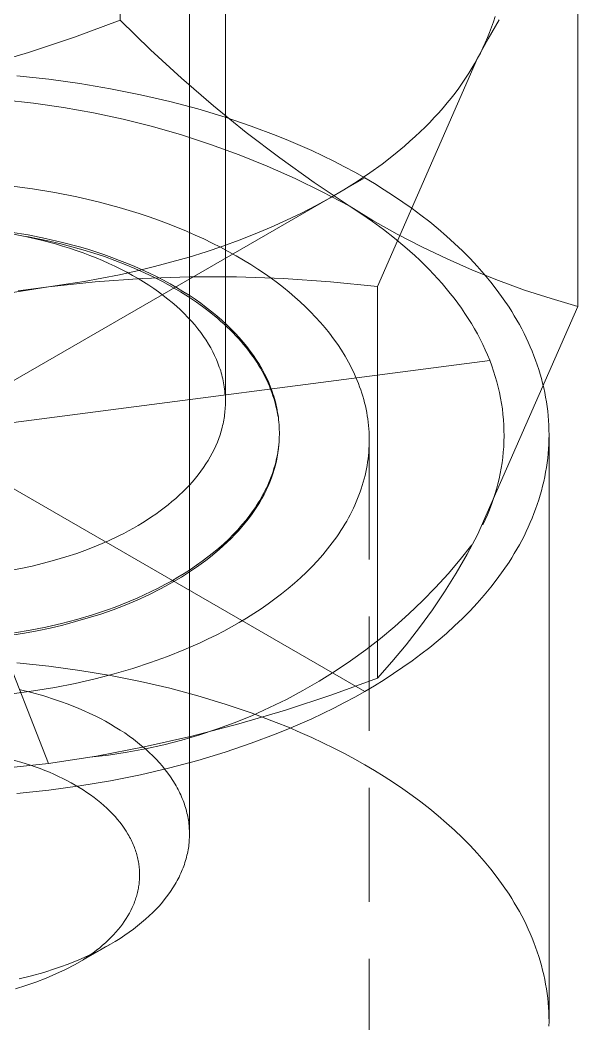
# Model space of a CAD drawing. Header units: millimetres. Extents: x -111 to 4919, y -143 to 3304.
# Drawn here: x 2833.05 to 2839.26, y 1557.15 to 1568.33 of the extents above; entities that cross this region are included whole.
import ezdxf

# ---------------------------------------------------------------- set-up
doc = ezdxf.new("R2010")
doc.units = ezdxf.units.MM
doc.linetypes.add('HIDDEN', pattern=[1.905, 1.27, -0.635])
doc.layers.add('ZANO_R', color=7, linetype='Continuous', lineweight=0)
doc.layers.add('ZANO_R_przerywana', color=7, linetype='HIDDEN', lineweight=0)

msp = doc.modelspace()

# ---------------------------------------------------------------- linework, layer by layer
at = {"layer": 'ZANO_R'}
for p, q in [((2834.169, 1568.324), (2834.169, 1572.683)), ((2835.339, 1572.35), (2835.339, 1564.076)), ((2834.939, 1559.266), (2834.939, 1571.424)), ((2839.26, 1565.14), (2839.26, 1569.499)), ((2834.169, 1568.324), (2833.661, 1568.137)), ((2834.505, 1567.996), (2834.169, 1568.324)), ((2838.384, 1568.33), (2838.261, 1568.119)), ((2838.321, 1568.307), (2838.34, 1568.367)), ((2838.278, 1568.19), (2838.3, 1568.248)), ((2838.3, 1568.248), (2838.321, 1568.307)), ((2833.661, 1568.137), (2833.147, 1567.967)), ((2838.261, 1568.119), (2838.145, 1567.904)), ((2838.229, 1568.074), (2838.255, 1568.132)), ((2838.255, 1568.132), (2838.278, 1568.19)), ((2834.851, 1567.679), (2834.505, 1567.996)), ((2838.175, 1567.96), (2838.203, 1568.017)), ((2838.203, 1568.017), (2838.229, 1568.074)), ((2833.147, 1567.967), (2832.628, 1567.814)), ((2838.145, 1567.904), (2837.03, 1565.361)), ((2838.114, 1567.848), (2838.145, 1567.904)), ((2838.145, 1567.904), (2838.175, 1567.96)), ((2838.047, 1567.736), (2838.082, 1567.792)), ((2838.082, 1567.792), (2838.114, 1567.848)), ((2833.02, 1567.705), (2833.373, 1567.668)), ((2833.373, 1567.668), (2833.721, 1567.62)), ((2835.206, 1567.372), (2834.851, 1567.679)), ((2837.974, 1567.625), (2838.011, 1567.681)), ((2838.011, 1567.681), (2838.047, 1567.736)), ((2833.721, 1567.62), (2834.062, 1567.563)), ((2834.062, 1567.563), (2834.395, 1567.496)), ((2837.893, 1567.514), (2837.934, 1567.57)), ((2837.934, 1567.57), (2837.974, 1567.625)), ((2833.203, 1567.403), (2832.867, 1567.44)), ((2834.395, 1567.496), (2834.719, 1567.421)), ((2837.806, 1567.404), (2837.851, 1567.459)), ((2837.851, 1567.459), (2837.893, 1567.514)), ((2830.509, 1567.373), (2833.369, 1560.051)), ((2833.537, 1567.355), (2833.203, 1567.403)), ((2833.87, 1567.295), (2833.537, 1567.355)), ((2834.719, 1567.421), (2835.033, 1567.337)), ((2835.033, 1567.337), (2835.336, 1567.246)), ((2835.571, 1567.077), (2835.206, 1567.372)), ((2837.713, 1567.296), (2837.76, 1567.35)), ((2837.76, 1567.35), (2837.806, 1567.404)), ((2834.2, 1567.224), (2833.87, 1567.295)), ((2834.528, 1567.142), (2834.2, 1567.224)), ((2835.336, 1567.246), (2835.627, 1567.147)), ((2837.612, 1567.188), (2837.663, 1567.242)), ((2837.663, 1567.242), (2837.713, 1567.296)), ((2834.852, 1567.048), (2834.528, 1567.142)), ((2835.627, 1567.147), (2835.905, 1567.042)), ((2837.505, 1567.082), (2837.56, 1567.135)), ((2837.56, 1567.135), (2837.612, 1567.188)), ((2835.173, 1566.943), (2834.852, 1567.048)), ((2835.944, 1566.792), (2835.571, 1567.077)), ((2835.905, 1567.042), (2836.04, 1566.987)), ((2836.04, 1566.987), (2836.171, 1566.931)), ((2837.333, 1566.925), (2837.392, 1566.977)), ((2837.392, 1566.977), (2837.45, 1567.029)), ((2837.45, 1567.029), (2837.505, 1567.082)), ((2835.491, 1566.827), (2835.173, 1566.943)), ((2836.171, 1566.931), (2836.299, 1566.874)), ((2836.299, 1566.874), (2836.424, 1566.815)), ((2837.21, 1566.823), (2837.333, 1566.925)), ((2835.804, 1566.701), (2835.491, 1566.827)), ((2836.325, 1566.519), (2835.944, 1566.792)), ((2836.424, 1566.815), (2836.545, 1566.755)), ((2836.545, 1566.755), (2836.663, 1566.694)), ((2837.081, 1566.723), (2837.21, 1566.823)), ((2836.113, 1566.564), (2835.804, 1566.701)), ((2836.663, 1566.694), (2836.778, 1566.632)), ((2836.946, 1566.626), (2837.081, 1566.723)), ((2836.416, 1566.416), (2836.113, 1566.564)), ((2836.658, 1566.437), (2836.889, 1566.57)), ((2836.658, 1566.438), (2836.804, 1566.531)), ((2836.778, 1566.632), (2836.889, 1566.57)), ((2836.804, 1566.531), (2836.946, 1566.626)), ((2836.889, 1566.57), (2836.997, 1566.506)), ((2832.941, 1566.481), (2833.193, 1566.448)), ((2833.193, 1566.448), (2833.442, 1566.406)), ((2836.715, 1566.258), (2836.325, 1566.519)), ((2836.505, 1566.349), (2836.658, 1566.438)), ((2836.997, 1566.506), (2837.104, 1566.439)), ((2837.104, 1566.439), (2837.21, 1566.371)), ((2826.989, 1560.854), (2836.505, 1566.348)), ((2833.442, 1566.406), (2833.685, 1566.358)), ((2833.685, 1566.358), (2833.924, 1566.303)), ((2836.348, 1566.262), (2836.505, 1566.349)), ((2836.715, 1566.258), (2836.416, 1566.416)), ((2837.21, 1566.371), (2837.313, 1566.301)), ((2827.449, 1566.304), (2836.889, 1560.854)), ((2833.924, 1566.303), (2834.155, 1566.241)), ((2834.155, 1566.241), (2834.38, 1566.173)), ((2836.185, 1566.178), (2836.348, 1566.262)), ((2836.847, 1566.173), (2836.715, 1566.258)), ((2836.98, 1566.097), (2836.715, 1566.258)), ((2837.313, 1566.301), (2837.415, 1566.229)), ((2837.415, 1566.229), (2837.514, 1566.155)), ((2834.38, 1566.173), (2834.489, 1566.136)), ((2834.489, 1566.136), (2834.596, 1566.098)), ((2834.596, 1566.098), (2834.701, 1566.059)), ((2835.847, 1566.02), (2836.018, 1566.098)), ((2836.018, 1566.098), (2836.185, 1566.178)), ((2836.975, 1566.085), (2836.847, 1566.173)), ((2837.099, 1565.994), (2836.975, 1566.085)), ((2837.25, 1565.945), (2836.98, 1566.097)), ((2837.514, 1566.155), (2837.612, 1566.08)), ((2834.701, 1566.059), (2834.804, 1566.019)), ((2834.804, 1566.019), (2834.905, 1565.977)), ((2834.905, 1565.977), (2835.003, 1565.934)), ((2835.671, 1565.947), (2835.847, 1566.02)), ((2837.22, 1565.9), (2837.099, 1565.994)), ((2837.612, 1566.08), (2837.707, 1566.002)), ((2837.707, 1566.002), (2837.799, 1565.922)), ((2832.949, 1565.967), (2833.144, 1565.935)), ((2832.963, 1565.947), (2833.128, 1565.915)), ((2833.128, 1565.917), (2833.256, 1565.893)), ((2833.128, 1565.915), (2833.29, 1565.877)), ((2833.144, 1565.935), (2833.337, 1565.896)), ((2833.256, 1565.893), (2833.382, 1565.866)), ((2833.29, 1565.877), (2833.449, 1565.835)), ((2833.337, 1565.896), (2833.528, 1565.852)), ((2833.382, 1565.866), (2833.508, 1565.836)), ((2835.003, 1565.934), (2835.099, 1565.89)), ((2835.099, 1565.89), (2835.192, 1565.845)), ((2835.31, 1565.81), (2835.492, 1565.877)), ((2835.492, 1565.877), (2835.671, 1565.947)), ((2837.335, 1565.804), (2837.22, 1565.9)), ((2837.525, 1565.802), (2837.25, 1565.945)), ((2837.799, 1565.922), (2837.889, 1565.841)), ((2833.449, 1565.835), (2833.527, 1565.811)), ((2833.508, 1565.836), (2833.632, 1565.804)), ((2833.527, 1565.811), (2833.604, 1565.787)), ((2833.528, 1565.852), (2833.715, 1565.802)), ((2833.604, 1565.787), (2833.68, 1565.762)), ((2833.632, 1565.804), (2833.754, 1565.77)), ((2833.68, 1565.762), (2833.755, 1565.735)), ((2833.715, 1565.802), (2833.807, 1565.775)), ((2833.754, 1565.77), (2833.874, 1565.733)), ((2833.807, 1565.775), (2833.898, 1565.746)), ((2834.935, 1565.689), (2835.124, 1565.748)), ((2835.124, 1565.748), (2835.31, 1565.81)), ((2835.192, 1565.845), (2835.283, 1565.799)), ((2835.283, 1565.799), (2835.371, 1565.752)), ((2835.371, 1565.752), (2835.457, 1565.704)), ((2837.447, 1565.705), (2837.335, 1565.804)), ((2837.805, 1565.668), (2837.525, 1565.802)), ((2837.889, 1565.841), (2837.976, 1565.758)), ((2837.976, 1565.758), (2838.06, 1565.673)), ((2833.755, 1565.735), (2833.829, 1565.707)), ((2833.829, 1565.707), (2833.901, 1565.679)), ((2833.874, 1565.733), (2833.992, 1565.694)), ((2833.898, 1565.746), (2833.987, 1565.716)), ((2833.901, 1565.679), (2833.972, 1565.649)), ((2833.972, 1565.649), (2834.042, 1565.618)), ((2833.987, 1565.716), (2834.076, 1565.685)), ((2833.992, 1565.694), (2834.108, 1565.652)), ((2834.076, 1565.685), (2834.162, 1565.652)), ((2834.108, 1565.652), (2834.222, 1565.608)), ((2834.162, 1565.652), (2834.248, 1565.619)), ((2834.744, 1565.634), (2834.935, 1565.689)), ((2835.457, 1565.704), (2835.54, 1565.656)), ((2835.54, 1565.656), (2835.621, 1565.606)), ((2837.5, 1565.654), (2837.447, 1565.705)), ((2837.553, 1565.603), (2837.5, 1565.654)), ((2838.089, 1565.543), (2837.805, 1565.668)), ((2838.06, 1565.673), (2838.14, 1565.586)), ((2834.042, 1565.618), (2834.11, 1565.586)), ((2834.11, 1565.586), (2834.177, 1565.553)), ((2834.161, 1565.492), (2834.357, 1565.536)), ((2834.177, 1565.553), (2834.242, 1565.52)), ((2834.222, 1565.608), (2834.332, 1565.562)), ((2834.248, 1565.619), (2834.331, 1565.583)), ((2834.331, 1565.583), (2834.413, 1565.547)), ((2834.332, 1565.562), (2834.44, 1565.514)), ((2834.357, 1565.536), (2834.551, 1565.583)), ((2834.413, 1565.547), (2834.494, 1565.51)), ((2834.551, 1565.583), (2834.744, 1565.634)), ((2835.621, 1565.606), (2835.699, 1565.556)), ((2835.699, 1565.556), (2835.774, 1565.505)), ((2837.604, 1565.552), (2837.553, 1565.603)), ((2837.654, 1565.499), (2837.604, 1565.552)), ((2838.377, 1565.428), (2838.089, 1565.543)), ((2838.14, 1565.586), (2838.218, 1565.498)), ((2833.891, 1565.414), (2833.369, 1565.358)), ((2833.567, 1565.386), (2833.766, 1565.418)), ((2833.766, 1565.418), (2833.963, 1565.453)), ((2834.413, 1565.45), (2833.891, 1565.414)), ((2833.963, 1565.453), (2834.161, 1565.492)), ((2834.242, 1565.52), (2834.305, 1565.485)), ((2834.305, 1565.485), (2834.367, 1565.45)), ((2834.367, 1565.45), (2834.427, 1565.413)), ((2834.937, 1565.469), (2834.413, 1565.45)), ((2834.427, 1565.413), (2834.485, 1565.377)), ((2834.44, 1565.514), (2834.544, 1565.464)), ((2834.494, 1565.51), (2834.572, 1565.471)), ((2834.544, 1565.464), (2834.646, 1565.412)), ((2834.572, 1565.471), (2834.649, 1565.431)), ((2834.646, 1565.412), (2834.744, 1565.358)), ((2834.649, 1565.431), (2834.723, 1565.391)), ((2835.462, 1565.47), (2834.937, 1565.469)), ((2835.986, 1565.452), (2835.462, 1565.47)), ((2835.774, 1565.505), (2835.847, 1565.454)), ((2835.847, 1565.454), (2835.917, 1565.402)), ((2836.509, 1565.415), (2835.986, 1565.452)), ((2837.03, 1565.361), (2836.509, 1565.415)), ((2837.703, 1565.447), (2837.654, 1565.499)), ((2837.75, 1565.393), (2837.703, 1565.447)), ((2838.218, 1565.498), (2838.292, 1565.408)), ((2838.668, 1565.322), (2838.377, 1565.428)), ((2833.369, 1565.358), (2832.834, 1565.274)), ((2833.034, 1565.314), (2833.369, 1565.358)), ((2833.369, 1565.358), (2833.567, 1565.386)), ((2834.485, 1565.377), (2834.541, 1565.339)), ((2834.541, 1565.339), (2834.596, 1565.301)), ((2834.596, 1565.301), (2834.648, 1565.262)), ((2834.723, 1565.391), (2834.796, 1565.349)), ((2834.744, 1565.358), (2834.838, 1565.303)), ((2834.796, 1565.349), (2834.866, 1565.307)), ((2834.838, 1565.303), (2834.929, 1565.246)), ((2834.866, 1565.307), (2834.934, 1565.263)), ((2835.917, 1565.402), (2835.984, 1565.35)), ((2835.984, 1565.35), (2836.049, 1565.297)), ((2837.03, 1565.361), (2837.03, 1561.002)), ((2837.796, 1565.339), (2837.75, 1565.393)), ((2837.84, 1565.285), (2837.796, 1565.339)), ((2838.292, 1565.408), (2838.363, 1565.317)), ((2838.363, 1565.317), (2838.43, 1565.224)), ((2838.963, 1565.226), (2838.668, 1565.322)), ((2834.648, 1565.262), (2834.699, 1565.222)), ((2834.699, 1565.222), (2834.747, 1565.182)), ((2834.929, 1565.246), (2835.016, 1565.188)), ((2834.934, 1565.263), (2835.001, 1565.219)), ((2835.001, 1565.219), (2835.065, 1565.174)), ((2836.049, 1565.297), (2836.111, 1565.244)), ((2836.111, 1565.244), (2836.171, 1565.19)), ((2836.171, 1565.19), (2836.23, 1565.135)), ((2837.883, 1565.23), (2837.84, 1565.285)), ((2837.925, 1565.175), (2837.883, 1565.23)), ((2838.43, 1565.224), (2838.494, 1565.13)), ((2839.26, 1565.14), (2838.963, 1565.226)), ((2834.747, 1565.182), (2834.794, 1565.142)), ((2834.794, 1565.142), (2834.838, 1565.101)), ((2834.838, 1565.101), (2834.881, 1565.06)), ((2835.016, 1565.188), (2835.099, 1565.128)), ((2835.065, 1565.174), (2835.126, 1565.128)), ((2835.099, 1565.128), (2835.178, 1565.067)), ((2835.126, 1565.128), (2835.186, 1565.081)), ((2835.186, 1565.081), (2835.243, 1565.034)), ((2836.23, 1565.135), (2836.287, 1565.079)), ((2836.287, 1565.079), (2836.342, 1565.021)), ((2837.965, 1565.119), (2837.925, 1565.175)), ((2838.003, 1565.062), (2837.965, 1565.119)), ((2838.145, 1562.597), (2839.26, 1565.14)), ((2838.494, 1565.13), (2838.524, 1565.083)), ((2838.524, 1565.083), (2838.553, 1565.035)), ((2834.881, 1565.06), (2834.922, 1565.018)), ((2834.922, 1565.018), (2834.96, 1564.976)), ((2834.96, 1564.976), (2834.997, 1564.934)), ((2835.178, 1565.067), (2835.253, 1565.005)), ((2835.243, 1565.034), (2835.298, 1564.987)), ((2835.253, 1565.005), (2835.289, 1564.973)), ((2835.289, 1564.973), (2835.324, 1564.942)), ((2835.298, 1564.987), (2835.35, 1564.939)), ((2836.342, 1565.021), (2836.395, 1564.962)), ((2838.04, 1565.006), (2838.003, 1565.062)), ((2838.076, 1564.949), (2838.04, 1565.006)), ((2838.553, 1565.035), (2838.582, 1564.986)), ((2838.582, 1564.986), (2838.609, 1564.938)), ((2834.997, 1564.934), (2835.031, 1564.891)), ((2835.031, 1564.891), (2835.064, 1564.849)), ((2835.324, 1564.942), (2835.359, 1564.91)), ((2835.35, 1564.939), (2835.4, 1564.89)), ((2835.359, 1564.91), (2835.392, 1564.878)), ((2835.392, 1564.878), (2835.424, 1564.846)), ((2835.4, 1564.89), (2835.448, 1564.841)), ((2836.395, 1564.962), (2836.447, 1564.902)), ((2836.447, 1564.902), (2836.496, 1564.841)), ((2838.11, 1564.891), (2838.076, 1564.949)), ((2838.142, 1564.833), (2838.11, 1564.891)), ((2838.609, 1564.938), (2838.635, 1564.889)), ((2838.635, 1564.889), (2838.661, 1564.84)), ((2835.064, 1564.849), (2835.095, 1564.806)), ((2835.095, 1564.806), (2835.123, 1564.764)), ((2835.123, 1564.764), (2835.15, 1564.721)), ((2835.424, 1564.846), (2835.455, 1564.813)), ((2835.448, 1564.841), (2835.493, 1564.792)), ((2835.455, 1564.813), (2835.484, 1564.781)), ((2835.484, 1564.781), (2835.513, 1564.748)), ((2835.493, 1564.792), (2835.536, 1564.742)), ((2835.513, 1564.748), (2835.541, 1564.716)), ((2835.536, 1564.742), (2835.577, 1564.692)), ((2836.496, 1564.841), (2836.543, 1564.779)), ((2836.543, 1564.779), (2836.588, 1564.716)), ((2838.173, 1564.775), (2838.142, 1564.833)), ((2838.202, 1564.717), (2838.173, 1564.775)), ((2838.661, 1564.84), (2838.685, 1564.791)), ((2838.685, 1564.791), (2838.708, 1564.741)), ((2835.15, 1564.721), (2835.175, 1564.678)), ((2835.175, 1564.678), (2835.198, 1564.635)), ((2835.198, 1564.635), (2835.219, 1564.593)), ((2835.541, 1564.716), (2835.568, 1564.683)), ((2835.568, 1564.683), (2835.594, 1564.65)), ((2835.577, 1564.692), (2835.616, 1564.642)), ((2835.594, 1564.65), (2835.619, 1564.617)), ((2835.616, 1564.642), (2835.652, 1564.592)), ((2836.588, 1564.716), (2836.63, 1564.651)), ((2836.63, 1564.651), (2836.671, 1564.586)), ((2838.229, 1564.658), (2838.202, 1564.717)), ((2838.255, 1564.599), (2838.229, 1564.658)), ((2838.708, 1564.741), (2838.73, 1564.691)), ((2838.73, 1564.691), (2838.751, 1564.641)), ((2838.751, 1564.641), (2838.771, 1564.591)), ((2825.598, 1562.886), (2838.28, 1564.538)), ((2835.219, 1564.593), (2835.238, 1564.55)), ((2835.238, 1564.55), (2835.256, 1564.508)), ((2835.619, 1564.617), (2835.643, 1564.584)), ((2835.643, 1564.584), (2835.666, 1564.551)), ((2835.652, 1564.592), (2835.685, 1564.542)), ((2835.666, 1564.551), (2835.688, 1564.518)), ((2835.685, 1564.542), (2835.717, 1564.492)), ((2836.671, 1564.586), (2836.69, 1564.553)), ((2836.69, 1564.553), (2836.708, 1564.52)), ((2836.708, 1564.52), (2836.726, 1564.486)), ((2838.279, 1564.54), (2838.255, 1564.599)), ((2838.301, 1564.48), (2838.279, 1564.54)), ((2838.771, 1564.591), (2838.79, 1564.54)), ((2838.79, 1564.54), (2838.808, 1564.489)), ((2835.256, 1564.508), (2835.271, 1564.465)), ((2835.271, 1564.465), (2835.279, 1564.443)), ((2835.279, 1564.443), (2835.286, 1564.421)), ((2835.286, 1564.421), (2835.292, 1564.4)), ((2835.688, 1564.518), (2835.708, 1564.484)), ((2835.708, 1564.484), (2835.728, 1564.451)), ((2835.717, 1564.492), (2835.746, 1564.441)), ((2835.728, 1564.451), (2835.747, 1564.418)), ((2835.746, 1564.441), (2835.773, 1564.391)), ((2835.747, 1564.418), (2835.765, 1564.385)), ((2836.726, 1564.486), (2836.743, 1564.452)), ((2836.743, 1564.452), (2836.76, 1564.418)), ((2836.76, 1564.418), (2836.776, 1564.384)), ((2838.322, 1564.42), (2838.301, 1564.48)), ((2838.341, 1564.361), (2838.322, 1564.42)), ((2838.808, 1564.489), (2838.825, 1564.438)), ((2838.825, 1564.438), (2838.84, 1564.387)), ((2835.292, 1564.4), (2835.299, 1564.377)), ((2835.299, 1564.377), (2835.304, 1564.355)), ((2835.304, 1564.355), (2835.31, 1564.333)), ((2835.31, 1564.333), (2835.314, 1564.311)), ((2835.314, 1564.311), (2835.319, 1564.288)), ((2835.765, 1564.385), (2835.782, 1564.352)), ((2835.773, 1564.391), (2835.798, 1564.341)), ((2835.782, 1564.352), (2835.798, 1564.319)), ((2835.798, 1564.341), (2835.82, 1564.291)), ((2835.798, 1564.319), (2835.813, 1564.286)), ((2836.776, 1564.384), (2836.791, 1564.35)), ((2836.791, 1564.35), (2836.806, 1564.315)), ((2836.806, 1564.315), (2836.819, 1564.28)), ((2838.358, 1564.301), (2838.341, 1564.361)), ((2838.374, 1564.24), (2838.358, 1564.301)), ((2838.84, 1564.387), (2838.855, 1564.336)), ((2838.855, 1564.336), (2838.868, 1564.284)), ((2835.319, 1564.288), (2835.323, 1564.265)), ((2835.323, 1564.265), (2835.326, 1564.243)), ((2835.326, 1564.243), (2835.33, 1564.22)), ((2835.33, 1564.22), (2835.332, 1564.197)), ((2835.332, 1564.197), (2835.334, 1564.175)), ((2835.813, 1564.286), (2835.828, 1564.253)), ((2835.82, 1564.291), (2835.841, 1564.241)), ((2835.828, 1564.253), (2835.841, 1564.22)), ((2835.841, 1564.241), (2835.85, 1564.216)), ((2835.841, 1564.22), (2835.855, 1564.183)), ((2835.85, 1564.216), (2835.859, 1564.191)), ((2835.859, 1564.191), (2835.868, 1564.165)), ((2836.819, 1564.28), (2836.832, 1564.245)), ((2836.832, 1564.245), (2836.845, 1564.21)), ((2836.845, 1564.21), (2836.857, 1564.175)), ((2838.388, 1564.18), (2838.374, 1564.24)), ((2838.868, 1564.284), (2838.88, 1564.233)), ((2838.88, 1564.233), (2838.892, 1564.181)), ((2835.334, 1564.175), (2835.336, 1564.152)), ((2835.339, 1564.076), (2835.339, 1564.056)), ((2835.855, 1564.183), (2835.868, 1564.144)), ((2835.868, 1564.165), (2835.876, 1564.14)), ((2835.868, 1564.144), (2835.88, 1564.106)), ((2835.876, 1564.14), (2835.884, 1564.114)), ((2835.88, 1564.106), (2835.891, 1564.067)), ((2835.884, 1564.114), (2835.891, 1564.088)), ((2835.891, 1564.088), (2835.898, 1564.063)), ((2836.857, 1564.175), (2836.867, 1564.139)), ((2836.867, 1564.139), (2836.878, 1564.104)), ((2836.878, 1564.104), (2836.887, 1564.068)), ((2838.4, 1564.12), (2838.388, 1564.18)), ((2838.411, 1564.06), (2838.4, 1564.12)), ((2838.892, 1564.181), (2838.901, 1564.129)), ((2838.901, 1564.129), (2838.91, 1564.077)), ((2838.91, 1564.077), (2838.918, 1564.025)), ((2835.334, 1563.975), (2835.332, 1563.955)), ((2835.336, 1563.996), (2835.334, 1563.975)), ((2835.337, 1564.016), (2835.336, 1563.996)), ((2835.338, 1564.036), (2835.337, 1564.016)), ((2835.339, 1564.056), (2835.338, 1564.036)), ((2835.891, 1564.067), (2835.901, 1564.028)), ((2835.898, 1564.063), (2835.904, 1564.036)), ((2835.901, 1564.028), (2835.91, 1563.989)), ((2835.904, 1564.036), (2835.91, 1564.01)), ((2835.91, 1564.01), (2835.915, 1563.984)), ((2835.91, 1563.989), (2835.918, 1563.949)), ((2835.915, 1563.984), (2835.92, 1563.957)), ((2836.887, 1564.068), (2836.896, 1564.032)), ((2836.896, 1564.032), (2836.903, 1563.996)), ((2836.903, 1563.996), (2836.911, 1563.96)), ((2836.911, 1563.96), (2836.917, 1563.923)), ((2838.42, 1563.999), (2838.411, 1564.06)), ((2838.427, 1563.939), (2838.42, 1563.999)), ((2838.918, 1564.025), (2838.924, 1563.973)), ((2838.924, 1563.973), (2838.929, 1563.921)), ((2835.317, 1563.854), (2835.313, 1563.833)), ((2835.321, 1563.874), (2835.317, 1563.854)), ((2835.324, 1563.894), (2835.321, 1563.874)), ((2835.327, 1563.915), (2835.324, 1563.894)), ((2835.33, 1563.935), (2835.327, 1563.915)), ((2835.332, 1563.955), (2835.33, 1563.935)), ((2835.918, 1563.949), (2835.924, 1563.91)), ((2835.92, 1563.957), (2835.924, 1563.93)), ((2835.924, 1563.93), (2835.928, 1563.904)), ((2835.928, 1563.904), (2835.931, 1563.877)), ((2835.931, 1563.877), (2835.934, 1563.85)), ((2835.934, 1563.85), (2835.936, 1563.822)), ((2836.917, 1563.923), (2836.922, 1563.887)), ((2836.922, 1563.887), (2836.927, 1563.85)), ((2836.927, 1563.85), (2836.931, 1563.814)), ((2838.432, 1563.878), (2838.427, 1563.939)), ((2838.436, 1563.818), (2838.432, 1563.878)), ((2838.929, 1563.921), (2838.934, 1563.869)), ((2838.934, 1563.869), (2838.937, 1563.817)), ((2835.292, 1563.752), (2835.28, 1563.711)), ((2835.303, 1563.793), (2835.292, 1563.752)), ((2835.308, 1563.813), (2835.303, 1563.793)), ((2835.313, 1563.833), (2835.308, 1563.813)), ((2835.936, 1563.822), (2835.937, 1563.795)), ((2835.937, 1563.795), (2835.938, 1563.768)), ((2835.938, 1563.768), (2835.939, 1563.74)), ((2835.939, 1563.74), (2835.939, 1563.713)), ((2836.931, 1563.814), (2836.934, 1563.777)), ((2836.934, 1563.777), (2836.937, 1563.74)), ((2836.937, 1563.74), (2836.938, 1563.703)), ((2838.438, 1563.758), (2838.436, 1563.818)), ((2838.439, 1563.698), (2838.438, 1563.758)), ((2838.937, 1563.817), (2838.938, 1563.764)), ((2838.938, 1563.764), (2838.939, 1563.712)), ((2835.25, 1563.629), (2835.232, 1563.588)), ((2835.265, 1563.67), (2835.25, 1563.629)), ((2835.28, 1563.711), (2835.265, 1563.67)), ((2835.935, 1563.629), (2835.932, 1563.601)), ((2835.937, 1563.657), (2835.935, 1563.629)), ((2835.938, 1563.685), (2835.937, 1563.657)), ((2835.939, 1563.713), (2835.938, 1563.685)), ((2836.938, 1563.703), (2836.939, 1563.666)), ((2836.939, 1563.629), (2836.938, 1563.592)), ((2836.939, 1563.666), (2836.939, 1563.629)), ((2838.435, 1563.578), (2838.438, 1563.638)), ((2838.438, 1563.638), (2838.439, 1563.698)), ((2838.938, 1563.66), (2838.937, 1563.607)), ((2838.939, 1563.712), (2838.938, 1563.66)), ((2838.939, 1557.18), (2838.939, 1563.712)), ((2835.213, 1563.547), (2835.193, 1563.507)), ((2835.232, 1563.588), (2835.213, 1563.547)), ((2835.921, 1563.517), (2835.917, 1563.489)), ((2835.926, 1563.545), (2835.921, 1563.517)), ((2835.93, 1563.555), (2835.923, 1563.509)), ((2835.929, 1563.573), (2835.926, 1563.545)), ((2835.932, 1563.601), (2835.929, 1563.573)), ((2835.934, 1563.601), (2835.93, 1563.555)), ((2836.933, 1563.518), (2836.93, 1563.481)), ((2836.936, 1563.555), (2836.933, 1563.518)), ((2836.938, 1563.592), (2836.936, 1563.555)), ((2838.424, 1563.458), (2838.43, 1563.518)), ((2838.43, 1563.518), (2838.435, 1563.578)), ((2838.934, 1563.555), (2838.929, 1563.503)), ((2838.937, 1563.607), (2838.934, 1563.555)), ((2835.147, 1563.426), (2835.122, 1563.386)), ((2835.171, 1563.466), (2835.147, 1563.426)), ((2835.193, 1563.507), (2835.171, 1563.466)), ((2835.898, 1563.404), (2835.891, 1563.376)), ((2835.906, 1563.417), (2835.895, 1563.371)), ((2835.905, 1563.433), (2835.898, 1563.404)), ((2835.911, 1563.461), (2835.905, 1563.433)), ((2835.916, 1563.463), (2835.906, 1563.417)), ((2835.917, 1563.489), (2835.911, 1563.461)), ((2835.923, 1563.509), (2835.916, 1563.463)), ((2836.921, 1563.407), (2836.915, 1563.37)), ((2836.926, 1563.444), (2836.921, 1563.407)), ((2836.93, 1563.481), (2836.926, 1563.444)), ((2838.416, 1563.399), (2838.424, 1563.458)), ((2838.924, 1563.451), (2838.918, 1563.399)), ((2838.929, 1563.503), (2838.924, 1563.451)), ((2835.067, 1563.306), (2835.037, 1563.267)), ((2835.095, 1563.346), (2835.067, 1563.306)), ((2835.122, 1563.386), (2835.095, 1563.346)), ((2835.865, 1563.291), (2835.855, 1563.263)), ((2835.874, 1563.319), (2835.865, 1563.291)), ((2835.882, 1563.325), (2835.868, 1563.278)), ((2835.883, 1563.348), (2835.874, 1563.319)), ((2835.895, 1563.371), (2835.882, 1563.325)), ((2835.891, 1563.376), (2835.883, 1563.348)), ((2836.9, 1563.296), (2836.892, 1563.259)), ((2836.908, 1563.333), (2836.9, 1563.296)), ((2836.915, 1563.37), (2836.908, 1563.333)), ((2838.396, 1563.281), (2838.407, 1563.34)), ((2838.407, 1563.34), (2838.416, 1563.399)), ((2838.901, 1563.295), (2838.892, 1563.243)), ((2838.91, 1563.347), (2838.901, 1563.295)), ((2838.918, 1563.399), (2838.91, 1563.347)), ((2834.973, 1563.189), (2834.938, 1563.151)), ((2835.006, 1563.228), (2834.973, 1563.189)), ((2835.037, 1563.267), (2835.006, 1563.228)), ((2835.822, 1563.178), (2835.809, 1563.149)), ((2835.834, 1563.185), (2835.814, 1563.139)), ((2835.833, 1563.206), (2835.822, 1563.178)), ((2835.845, 1563.234), (2835.833, 1563.206)), ((2835.851, 1563.232), (2835.834, 1563.185)), ((2835.855, 1563.263), (2835.845, 1563.234)), ((2835.868, 1563.278), (2835.851, 1563.232)), ((2836.873, 1563.185), (2836.862, 1563.148)), ((2836.883, 1563.222), (2836.873, 1563.185)), ((2836.892, 1563.259), (2836.883, 1563.222)), ((2838.369, 1563.164), (2838.383, 1563.222)), ((2838.383, 1563.222), (2838.396, 1563.281)), ((2838.88, 1563.191), (2838.868, 1563.139)), ((2838.892, 1563.243), (2838.88, 1563.191)), ((2834.865, 1563.076), (2834.826, 1563.039)), ((2834.902, 1563.113), (2834.865, 1563.076)), ((2834.938, 1563.151), (2834.902, 1563.113)), ((2835.782, 1563.093), (2835.768, 1563.065)), ((2835.793, 1563.093), (2835.769, 1563.047)), ((2835.796, 1563.121), (2835.782, 1563.093)), ((2835.814, 1563.139), (2835.793, 1563.093)), ((2835.809, 1563.149), (2835.796, 1563.121)), ((2836.837, 1563.075), (2836.824, 1563.038)), ((2836.85, 1563.111), (2836.837, 1563.075)), ((2836.862, 1563.148), (2836.85, 1563.111)), ((2838.336, 1563.048), (2838.354, 1563.106)), ((2838.354, 1563.106), (2838.369, 1563.164)), ((2838.855, 1563.088), (2838.84, 1563.037)), ((2838.868, 1563.139), (2838.855, 1563.088)), ((2834.744, 1562.967), (2834.702, 1562.931)), ((2834.786, 1563.003), (2834.744, 1562.967)), ((2834.826, 1563.039), (2834.786, 1563.003)), ((2835.718, 1562.955), (2835.69, 1562.91)), ((2835.721, 1562.981), (2835.704, 1562.953)), ((2835.745, 1563.001), (2835.718, 1562.955)), ((2835.737, 1563.009), (2835.721, 1562.981)), ((2835.753, 1563.037), (2835.737, 1563.009)), ((2835.769, 1563.047), (2835.745, 1563.001)), ((2835.768, 1563.065), (2835.753, 1563.037)), ((2836.795, 1562.965), (2836.779, 1562.929)), ((2836.81, 1563.002), (2836.795, 1562.965)), ((2836.824, 1563.038), (2836.81, 1563.002)), ((2838.298, 1562.934), (2838.318, 1562.991)), ((2838.318, 1562.991), (2838.336, 1563.048)), ((2838.825, 1562.986), (2838.808, 1562.935)), ((2838.84, 1563.037), (2838.825, 1562.986)), ((2834.612, 1562.863), (2834.565, 1562.829)), ((2834.657, 1562.897), (2834.612, 1562.863)), ((2834.702, 1562.931), (2834.657, 1562.897)), ((2835.649, 1562.87), (2835.61, 1562.815)), ((2835.66, 1562.865), (2835.628, 1562.82)), ((2835.668, 1562.898), (2835.649, 1562.87)), ((2835.69, 1562.91), (2835.66, 1562.865)), ((2835.686, 1562.925), (2835.668, 1562.898)), ((2835.704, 1562.953), (2835.686, 1562.925)), ((2836.745, 1562.857), (2836.727, 1562.821)), ((2836.762, 1562.893), (2836.745, 1562.857)), ((2836.779, 1562.929), (2836.762, 1562.893)), ((2838.253, 1562.821), (2838.276, 1562.877)), ((2838.276, 1562.877), (2838.298, 1562.934)), ((2838.79, 1562.884), (2838.771, 1562.833)), ((2838.808, 1562.935), (2838.79, 1562.884)), ((2834.418, 1562.732), (2834.367, 1562.702)), ((2834.468, 1562.764), (2834.418, 1562.732)), ((2834.517, 1562.796), (2834.468, 1562.764)), ((2834.565, 1562.829), (2834.517, 1562.796)), ((2835.568, 1562.761), (2835.523, 1562.707)), ((2835.56, 1562.731), (2835.523, 1562.687)), ((2835.595, 1562.775), (2835.56, 1562.731)), ((2835.61, 1562.815), (2835.568, 1562.761)), ((2835.628, 1562.82), (2835.595, 1562.775)), ((2836.688, 1562.75), (2836.667, 1562.715)), ((2836.708, 1562.786), (2836.688, 1562.75)), ((2836.727, 1562.821), (2836.708, 1562.786)), ((2838.203, 1562.71), (2838.229, 1562.765)), ((2838.229, 1562.765), (2838.253, 1562.821)), ((2838.73, 1562.733), (2838.708, 1562.683)), ((2838.751, 1562.783), (2838.73, 1562.733)), ((2838.771, 1562.833), (2838.751, 1562.783)), ((2834.261, 1562.642), (2834.207, 1562.613)), ((2834.315, 1562.671), (2834.261, 1562.642)), ((2834.367, 1562.702), (2834.315, 1562.671)), ((2835.476, 1562.654), (2835.426, 1562.602)), ((2835.485, 1562.643), (2835.445, 1562.6)), ((2835.523, 1562.707), (2835.476, 1562.654)), ((2835.523, 1562.687), (2835.485, 1562.643)), ((2836.624, 1562.645), (2836.601, 1562.61)), ((2836.646, 1562.68), (2836.624, 1562.645)), ((2836.667, 1562.715), (2836.646, 1562.68)), ((2838.685, 1562.633), (2838.661, 1562.584)), ((2838.708, 1562.683), (2838.685, 1562.633)), ((2834.039, 1562.532), (2833.924, 1562.482)), ((2834.152, 1562.586), (2834.039, 1562.532)), ((2834.207, 1562.613), (2834.152, 1562.586)), ((2835.36, 1562.515), (2835.315, 1562.474)), ((2835.375, 1562.55), (2835.32, 1562.499)), ((2835.403, 1562.558), (2835.36, 1562.515)), ((2835.426, 1562.602), (2835.375, 1562.55)), ((2835.445, 1562.6), (2835.403, 1562.558)), ((2836.528, 1562.507), (2836.476, 1562.44)), ((2836.577, 1562.576), (2836.528, 1562.507)), ((2836.601, 1562.61), (2836.577, 1562.576)), ((2838.03, 1562.382), (2838.145, 1562.597)), ((2838.635, 1562.535), (2838.609, 1562.486)), ((2838.661, 1562.584), (2838.635, 1562.535)), ((2833.806, 1562.435), (2833.685, 1562.391)), ((2833.924, 1562.482), (2833.806, 1562.435)), ((2835.205, 1562.4), (2835.144, 1562.351)), ((2835.264, 1562.449), (2835.205, 1562.4)), ((2835.269, 1562.433), (2835.222, 1562.392)), ((2835.32, 1562.499), (2835.264, 1562.449)), ((2835.315, 1562.474), (2835.269, 1562.433)), ((2836.476, 1562.44), (2836.421, 1562.374)), ((2837.952, 1562.322), (2838.082, 1562.485)), ((2838.582, 1562.437), (2838.553, 1562.389)), ((2838.609, 1562.486), (2838.582, 1562.437)), ((2833.439, 1562.314), (2833.314, 1562.281)), ((2833.563, 1562.351), (2833.439, 1562.314)), ((2833.685, 1562.391), (2833.563, 1562.351)), ((2835.082, 1562.304), (2835.017, 1562.258)), ((2835.122, 1562.313), (2835.07, 1562.275)), ((2835.144, 1562.351), (2835.082, 1562.304)), ((2835.173, 1562.353), (2835.122, 1562.313)), ((2835.222, 1562.392), (2835.173, 1562.353)), ((2836.363, 1562.308), (2836.303, 1562.244)), ((2836.421, 1562.374), (2836.363, 1562.308)), ((2837.817, 1562.163), (2837.952, 1562.322)), ((2837.907, 1562.171), (2838.03, 1562.382)), ((2838.494, 1562.294), (2838.43, 1562.2)), ((2838.524, 1562.341), (2838.494, 1562.294)), ((2838.553, 1562.389), (2838.524, 1562.341)), ((2833.063, 1562.223), (2832.937, 1562.199)), ((2833.189, 1562.25), (2833.063, 1562.223)), ((2833.314, 1562.281), (2833.189, 1562.25)), ((2834.95, 1562.212), (2834.881, 1562.168)), ((2834.962, 1562.2), (2834.907, 1562.164)), ((2835.017, 1562.258), (2834.95, 1562.212)), ((2835.017, 1562.237), (2834.962, 1562.2)), ((2835.07, 1562.275), (2835.017, 1562.237)), ((2836.24, 1562.181), (2836.174, 1562.119)), ((2836.303, 1562.244), (2836.24, 1562.181)), ((2838.43, 1562.2), (2838.363, 1562.107)), ((2834.739, 1562.083), (2834.665, 1562.043)), ((2834.791, 1562.093), (2834.732, 1562.059)), ((2834.811, 1562.125), (2834.739, 1562.083)), ((2834.85, 1562.128), (2834.791, 1562.093)), ((2834.881, 1562.168), (2834.811, 1562.125)), ((2834.907, 1562.164), (2834.85, 1562.128)), ((2836.174, 1562.119), (2836.106, 1562.058)), ((2837.676, 1562.01), (2837.817, 1562.163)), ((2837.777, 1561.964), (2837.907, 1562.171)), ((2838.363, 1562.107), (2838.292, 1562.015)), ((2834.513, 1561.965), (2834.435, 1561.928)), ((2834.61, 1561.993), (2834.485, 1561.931)), ((2834.59, 1562.003), (2834.513, 1561.965)), ((2834.665, 1562.043), (2834.59, 1562.003)), ((2834.672, 1562.026), (2834.61, 1561.993)), ((2834.732, 1562.059), (2834.672, 1562.026)), ((2836.036, 1561.999), (2835.964, 1561.941)), ((2836.106, 1562.058), (2836.036, 1561.999)), ((2837.53, 1561.861), (2837.676, 1562.01)), ((2837.641, 1561.762), (2837.777, 1561.964)), ((2838.292, 1562.015), (2838.218, 1561.926)), ((2834.275, 1561.858), (2834.194, 1561.825)), ((2834.356, 1561.872), (2834.223, 1561.816)), ((2834.356, 1561.892), (2834.275, 1561.858)), ((2834.485, 1561.931), (2834.356, 1561.872)), ((2834.435, 1561.928), (2834.356, 1561.892)), ((2835.89, 1561.884), (2835.814, 1561.829)), ((2835.964, 1561.941), (2835.89, 1561.884)), ((2837.38, 1561.717), (2837.53, 1561.861)), ((2838.14, 1561.837), (2838.06, 1561.751)), ((2838.218, 1561.926), (2838.14, 1561.837)), ((2834.028, 1561.763), (2833.859, 1561.707)), ((2834.089, 1561.764), (2833.951, 1561.716)), ((2834.111, 1561.793), (2834.028, 1561.763)), ((2834.223, 1561.816), (2834.089, 1561.764)), ((2834.194, 1561.825), (2834.111, 1561.793)), ((2835.736, 1561.775), (2835.656, 1561.722)), ((2835.814, 1561.829), (2835.736, 1561.775)), ((2837.498, 1561.565), (2837.641, 1561.762)), ((2838.06, 1561.751), (2837.976, 1561.666)), ((2833.687, 1561.656), (2833.514, 1561.61)), ((2833.672, 1561.631), (2833.53, 1561.593)), ((2833.812, 1561.672), (2833.672, 1561.631)), ((2833.859, 1561.707), (2833.687, 1561.656)), ((2833.951, 1561.716), (2833.812, 1561.672)), ((2835.492, 1561.622), (2835.407, 1561.574)), ((2835.575, 1561.671), (2835.492, 1561.622)), ((2835.656, 1561.722), (2835.575, 1561.671)), ((2837.224, 1561.578), (2837.38, 1561.717)), ((2837.976, 1561.666), (2837.889, 1561.583)), ((2833.103, 1561.502), (2832.961, 1561.479)), ((2833.166, 1561.535), (2832.992, 1561.505)), ((2833.245, 1561.529), (2833.103, 1561.502)), ((2833.34, 1561.57), (2833.166, 1561.535)), ((2833.388, 1561.559), (2833.245, 1561.529)), ((2833.514, 1561.61), (2833.34, 1561.57)), ((2833.53, 1561.593), (2833.388, 1561.559)), ((2835.322, 1561.527), (2835.235, 1561.482)), ((2835.407, 1561.574), (2835.322, 1561.527)), ((2837.064, 1561.445), (2837.224, 1561.578)), ((2837.348, 1561.372), (2837.498, 1561.565)), ((2837.799, 1561.501), (2837.707, 1561.422)), ((2837.889, 1561.583), (2837.799, 1561.501)), ((2835.058, 1561.397), (2834.877, 1561.318)), ((2835.147, 1561.439), (2835.058, 1561.397)), ((2835.235, 1561.482), (2835.147, 1561.439)), ((2836.9, 1561.317), (2837.064, 1561.445)), ((2837.707, 1561.422), (2837.612, 1561.344)), ((2834.877, 1561.318), (2834.694, 1561.244)), ((2836.731, 1561.195), (2836.9, 1561.317)), ((2837.192, 1561.184), (2837.348, 1561.372)), ((2837.612, 1561.344), (2837.514, 1561.268)), ((2833.373, 1561.136), (2833.02, 1561.173)), ((2834.505, 1561.176), (2834.308, 1561.111)), ((2834.694, 1561.244), (2834.505, 1561.176)), ((2836.558, 1561.079), (2836.731, 1561.195)), ((2837.03, 1561.002), (2837.192, 1561.184)), ((2837.415, 1561.195), (2837.313, 1561.123)), ((2837.514, 1561.268), (2837.415, 1561.195)), ((2833.721, 1561.088), (2833.373, 1561.136)), ((2834.062, 1561.031), (2833.721, 1561.088)), ((2834.308, 1561.111), (2834.102, 1561.051)), ((2836.382, 1560.968), (2836.558, 1561.079)), ((2837.313, 1561.123), (2837.21, 1561.053)), ((2833.668, 1560.944), (2833.44, 1560.9)), ((2833.889, 1560.995), (2833.668, 1560.944)), ((2834.102, 1561.051), (2833.889, 1560.995)), ((2834.395, 1560.964), (2834.062, 1561.031)), ((2834.719, 1560.889), (2834.395, 1560.964)), ((2836.201, 1560.864), (2836.382, 1560.968)), ((2837.03, 1561.002), (2836.522, 1560.815)), ((2837.104, 1560.984), (2836.997, 1560.918)), ((2837.21, 1561.053), (2837.104, 1560.984)), ((2833.205, 1560.861), (2832.965, 1560.828)), ((2833.043, 1560.876), (2833.181, 1560.842)), ((2833.181, 1560.842), (2833.317, 1560.804)), ((2833.44, 1560.9), (2833.205, 1560.861)), ((2835.033, 1560.805), (2834.719, 1560.889)), ((2836.018, 1560.766), (2836.201, 1560.864)), ((2836.889, 1560.854), (2836.778, 1560.791)), ((2836.997, 1560.918), (2836.889, 1560.854)), ((2833.317, 1560.804), (2833.45, 1560.762)), ((2833.45, 1560.762), (2833.516, 1560.739)), ((2833.516, 1560.739), (2833.58, 1560.715)), ((2835.336, 1560.714), (2835.033, 1560.805)), ((2835.831, 1560.674), (2836.018, 1560.766)), ((2836.522, 1560.815), (2836.008, 1560.645)), ((2836.663, 1560.73), (2836.545, 1560.669)), ((2836.778, 1560.791), (2836.663, 1560.73)), ((2833.58, 1560.715), (2833.644, 1560.691)), ((2833.644, 1560.691), (2833.707, 1560.665)), ((2833.707, 1560.665), (2833.769, 1560.638)), ((2833.769, 1560.638), (2833.83, 1560.61)), ((2833.83, 1560.61), (2833.889, 1560.582)), ((2835.627, 1560.615), (2835.336, 1560.714)), ((2836.008, 1560.645), (2835.488, 1560.492)), ((2835.905, 1560.51), (2835.627, 1560.615)), ((2835.641, 1560.588), (2835.831, 1560.674)), ((2836.424, 1560.609), (2836.299, 1560.55)), ((2836.545, 1560.669), (2836.424, 1560.609)), ((2833.889, 1560.582), (2833.948, 1560.552)), ((2833.948, 1560.552), (2834.005, 1560.522)), ((2834.005, 1560.522), (2834.06, 1560.49)), ((2835.252, 1560.437), (2835.448, 1560.51)), ((2835.448, 1560.51), (2835.641, 1560.588)), ((2836.04, 1560.455), (2835.905, 1560.51)), ((2836.299, 1560.55), (2836.171, 1560.493)), ((2834.06, 1560.49), (2834.114, 1560.458)), ((2834.114, 1560.458), (2834.167, 1560.425)), ((2834.167, 1560.425), (2834.218, 1560.392)), ((2834.218, 1560.392), (2834.268, 1560.357)), ((2835.488, 1560.492), (2834.964, 1560.356)), ((2835.055, 1560.372), (2835.252, 1560.437)), ((2836.04, 1560.437), (2835.905, 1560.382)), ((2836.171, 1560.493), (2836.04, 1560.437)), ((2836.171, 1560.399), (2836.04, 1560.455)), ((2836.299, 1560.342), (2836.171, 1560.399)), ((2834.268, 1560.357), (2834.316, 1560.322)), ((2834.316, 1560.322), (2834.362, 1560.287)), ((2834.362, 1560.287), (2834.407, 1560.25)), ((2834.964, 1560.356), (2834.436, 1560.237)), ((2834.653, 1560.261), (2834.855, 1560.313)), ((2834.855, 1560.313), (2835.055, 1560.372)), ((2835.627, 1560.277), (2835.336, 1560.178)), ((2835.905, 1560.382), (2835.627, 1560.277)), ((2836.424, 1560.283), (2836.299, 1560.342)), ((2836.545, 1560.223), (2836.424, 1560.283)), ((2834.436, 1560.237), (2833.904, 1560.135)), ((2834.039, 1560.146), (2834.245, 1560.177)), ((2834.245, 1560.177), (2834.45, 1560.216)), ((2834.407, 1560.25), (2834.45, 1560.214)), ((2834.45, 1560.216), (2834.653, 1560.261)), ((2834.45, 1560.214), (2834.491, 1560.176)), ((2834.491, 1560.176), (2834.53, 1560.138)), ((2835.336, 1560.178), (2835.033, 1560.087)), ((2836.663, 1560.162), (2836.545, 1560.223)), ((2836.778, 1560.1), (2836.663, 1560.162)), ((2833.369, 1560.051), (2832.848, 1559.996)), ((2833.062, 1560.067), (2832.951, 1560.098)), ((2833.171, 1560.033), (2833.062, 1560.067)), ((2833.904, 1560.135), (2833.369, 1560.051)), ((2833.832, 1560.122), (2834.039, 1560.146)), ((2834.53, 1560.138), (2834.568, 1560.1)), ((2834.568, 1560.1), (2834.604, 1560.061)), ((2834.604, 1560.061), (2834.638, 1560.022)), ((2835.033, 1560.087), (2834.719, 1560.003)), ((2836.889, 1560.038), (2836.778, 1560.1)), ((2833.224, 1560.014), (2833.171, 1560.033)), ((2833.277, 1559.995), (2833.224, 1560.014)), ((2833.329, 1559.975), (2833.277, 1559.995)), ((2833.38, 1559.954), (2833.329, 1559.975)), ((2833.431, 1559.932), (2833.38, 1559.954)), ((2834.719, 1560.003), (2834.395, 1559.928)), ((2834.638, 1560.022), (2834.67, 1559.983)), ((2834.67, 1559.983), (2834.7, 1559.943)), ((2834.7, 1559.943), (2834.728, 1559.903)), ((2836.997, 1559.974), (2836.889, 1560.038)), ((2837.104, 1559.907), (2836.997, 1559.974)), ((2833.48, 1559.909), (2833.431, 1559.932)), ((2833.529, 1559.886), (2833.48, 1559.909)), ((2833.576, 1559.862), (2833.529, 1559.886)), ((2833.623, 1559.837), (2833.576, 1559.862)), ((2833.668, 1559.811), (2833.623, 1559.837)), ((2834.062, 1559.861), (2833.721, 1559.804)), ((2834.395, 1559.928), (2834.062, 1559.861)), ((2834.728, 1559.903), (2834.755, 1559.863)), ((2834.755, 1559.863), (2834.779, 1559.823)), ((2837.21, 1559.839), (2837.104, 1559.907)), ((2837.313, 1559.769), (2837.21, 1559.839)), ((2833.373, 1559.756), (2833.02, 1559.719)), ((2833.721, 1559.804), (2833.373, 1559.756)), ((2833.712, 1559.785), (2833.668, 1559.811)), ((2833.755, 1559.758), (2833.712, 1559.785)), ((2833.797, 1559.731), (2833.755, 1559.758)), ((2833.837, 1559.703), (2833.797, 1559.731)), ((2834.779, 1559.823), (2834.791, 1559.803)), ((2834.791, 1559.803), (2834.802, 1559.783)), ((2834.802, 1559.783), (2834.813, 1559.763)), ((2834.813, 1559.763), (2834.823, 1559.742)), ((2834.823, 1559.742), (2834.833, 1559.722)), ((2834.833, 1559.722), (2834.842, 1559.702)), ((2837.415, 1559.697), (2837.313, 1559.769)), ((2833.877, 1559.674), (2833.837, 1559.703)), ((2833.914, 1559.645), (2833.877, 1559.674)), ((2833.951, 1559.616), (2833.914, 1559.645)), ((2833.986, 1559.586), (2833.951, 1559.616)), ((2834.842, 1559.702), (2834.851, 1559.682)), ((2834.851, 1559.682), (2834.859, 1559.662)), ((2834.859, 1559.662), (2834.867, 1559.641)), ((2834.867, 1559.641), (2834.875, 1559.621)), ((2834.875, 1559.621), (2834.882, 1559.601)), ((2837.514, 1559.624), (2837.415, 1559.697)), ((2837.612, 1559.548), (2837.514, 1559.624)), ((2834.019, 1559.555), (2833.986, 1559.586)), ((2834.051, 1559.524), (2834.019, 1559.555)), ((2834.082, 1559.493), (2834.051, 1559.524)), ((2834.111, 1559.461), (2834.082, 1559.493)), ((2834.882, 1559.601), (2834.889, 1559.581)), ((2834.889, 1559.581), (2834.895, 1559.561)), ((2834.895, 1559.561), (2834.901, 1559.541)), ((2834.901, 1559.541), (2834.906, 1559.521)), ((2834.906, 1559.521), (2834.911, 1559.501)), ((2834.911, 1559.501), (2834.916, 1559.481)), ((2837.707, 1559.47), (2837.612, 1559.548)), ((2834.139, 1559.43), (2834.111, 1559.461)), ((2834.165, 1559.398), (2834.139, 1559.43)), ((2834.19, 1559.365), (2834.165, 1559.398)), ((2834.916, 1559.481), (2834.92, 1559.461)), ((2834.92, 1559.461), (2834.923, 1559.441)), ((2834.923, 1559.441), (2834.927, 1559.421)), ((2834.927, 1559.421), (2834.93, 1559.402)), ((2834.93, 1559.402), (2834.932, 1559.382)), ((2834.932, 1559.382), (2834.934, 1559.362)), ((2837.799, 1559.39), (2837.707, 1559.47)), ((2837.889, 1559.309), (2837.799, 1559.39)), ((2834.213, 1559.333), (2834.19, 1559.365)), ((2834.234, 1559.3), (2834.213, 1559.333)), ((2834.254, 1559.267), (2834.234, 1559.3)), ((2834.264, 1559.251), (2834.254, 1559.267)), ((2834.934, 1559.362), (2834.936, 1559.343)), ((2834.936, 1559.343), (2834.937, 1559.324)), ((2834.937, 1559.324), (2834.938, 1559.304)), ((2834.938, 1559.304), (2834.939, 1559.285)), ((2834.939, 1559.285), (2834.939, 1559.266)), ((2837.976, 1559.226), (2837.889, 1559.309)), ((2834.273, 1559.234), (2834.264, 1559.251)), ((2834.282, 1559.218), (2834.273, 1559.234)), ((2834.29, 1559.201), (2834.282, 1559.218)), ((2834.298, 1559.185), (2834.29, 1559.201)), ((2834.306, 1559.169), (2834.298, 1559.185)), ((2834.313, 1559.152), (2834.306, 1559.169)), ((2834.934, 1559.169), (2834.932, 1559.149)), ((2834.936, 1559.189), (2834.934, 1559.169)), ((2834.937, 1559.208), (2834.936, 1559.189)), ((2834.938, 1559.227), (2834.937, 1559.208)), ((2834.939, 1559.247), (2834.938, 1559.227)), ((2834.939, 1559.266), (2834.939, 1559.247)), ((2838.06, 1559.141), (2837.976, 1559.226)), ((2834.32, 1559.136), (2834.313, 1559.152)), ((2834.326, 1559.119), (2834.32, 1559.136)), ((2834.332, 1559.103), (2834.326, 1559.119)), ((2834.338, 1559.086), (2834.332, 1559.103)), ((2834.344, 1559.07), (2834.338, 1559.086)), ((2834.349, 1559.054), (2834.344, 1559.07)), ((2834.353, 1559.037), (2834.349, 1559.054)), ((2834.916, 1559.051), (2834.911, 1559.031)), ((2834.92, 1559.07), (2834.916, 1559.051)), ((2834.923, 1559.09), (2834.92, 1559.07)), ((2834.927, 1559.11), (2834.923, 1559.09)), ((2834.93, 1559.13), (2834.927, 1559.11)), ((2834.932, 1559.149), (2834.93, 1559.13)), ((2838.14, 1559.054), (2838.06, 1559.141)), ((2838.218, 1558.966), (2838.14, 1559.054)), ((2834.358, 1559.021), (2834.353, 1559.037)), ((2834.362, 1559.005), (2834.358, 1559.021)), ((2834.365, 1558.988), (2834.362, 1559.005)), ((2834.369, 1558.972), (2834.365, 1558.988)), ((2834.372, 1558.956), (2834.369, 1558.972)), ((2834.374, 1558.94), (2834.372, 1558.956)), ((2834.377, 1558.924), (2834.374, 1558.94)), ((2834.889, 1558.951), (2834.882, 1558.93)), ((2834.895, 1558.971), (2834.889, 1558.951)), ((2834.901, 1558.991), (2834.895, 1558.971)), ((2834.906, 1559.011), (2834.901, 1558.991)), ((2834.911, 1559.031), (2834.906, 1559.011)), ((2838.292, 1558.876), (2838.218, 1558.966)), ((2834.379, 1558.908), (2834.377, 1558.924)), ((2834.381, 1558.892), (2834.379, 1558.908)), ((2834.382, 1558.876), (2834.381, 1558.892)), ((2834.383, 1558.86), (2834.382, 1558.876)), ((2834.384, 1558.844), (2834.383, 1558.86)), ((2834.384, 1558.829), (2834.384, 1558.844)), ((2834.384, 1558.813), (2834.384, 1558.829)), ((2834.842, 1558.83), (2834.833, 1558.809)), ((2834.851, 1558.85), (2834.842, 1558.83)), ((2834.859, 1558.87), (2834.851, 1558.85)), ((2834.867, 1558.89), (2834.859, 1558.87)), ((2834.875, 1558.91), (2834.867, 1558.89)), ((2834.882, 1558.93), (2834.875, 1558.91)), ((2838.363, 1558.785), (2838.292, 1558.876)), ((2834.376, 1558.694), (2834.378, 1558.709)), ((2834.378, 1558.709), (2834.38, 1558.724)), ((2834.38, 1558.724), (2834.381, 1558.739)), ((2834.381, 1558.739), (2834.382, 1558.754)), ((2834.382, 1558.754), (2834.383, 1558.769)), ((2834.383, 1558.769), (2834.384, 1558.784)), ((2834.384, 1558.798), (2834.384, 1558.813)), ((2834.384, 1558.784), (2834.384, 1558.798)), ((2834.779, 1558.708), (2834.755, 1558.668)), ((2834.791, 1558.729), (2834.779, 1558.708)), ((2834.802, 1558.749), (2834.791, 1558.729)), ((2834.813, 1558.769), (2834.802, 1558.749)), ((2834.823, 1558.789), (2834.813, 1558.769)), ((2834.833, 1558.809), (2834.823, 1558.789)), ((2838.43, 1558.692), (2838.363, 1558.785)), ((2834.353, 1558.588), (2834.357, 1558.603)), ((2834.357, 1558.603), (2834.361, 1558.618)), ((2834.361, 1558.618), (2834.365, 1558.634)), ((2834.365, 1558.634), (2834.368, 1558.649)), ((2834.368, 1558.649), (2834.371, 1558.664)), ((2834.371, 1558.664), (2834.373, 1558.679)), ((2834.373, 1558.679), (2834.376, 1558.694)), ((2834.728, 1558.628), (2834.7, 1558.588)), ((2834.755, 1558.668), (2834.728, 1558.628)), ((2838.494, 1558.598), (2838.43, 1558.692)), ((2838.524, 1558.551), (2838.494, 1558.598)), ((2834.315, 1558.48), (2834.322, 1558.495)), ((2834.322, 1558.495), (2834.328, 1558.511)), ((2834.328, 1558.511), (2834.333, 1558.526)), ((2834.333, 1558.526), (2834.339, 1558.542)), ((2834.339, 1558.542), (2834.344, 1558.557)), ((2834.344, 1558.557), (2834.349, 1558.572)), ((2834.349, 1558.572), (2834.353, 1558.588)), ((2834.638, 1558.509), (2834.604, 1558.47)), ((2834.67, 1558.549), (2834.638, 1558.509)), ((2834.7, 1558.588), (2834.67, 1558.549)), ((2838.553, 1558.503), (2838.524, 1558.551)), ((2838.582, 1558.454), (2838.553, 1558.503)), ((2834.253, 1558.357), (2834.271, 1558.387)), ((2834.271, 1558.387), (2834.287, 1558.418)), ((2834.287, 1558.418), (2834.302, 1558.449)), ((2834.302, 1558.449), (2834.315, 1558.48)), ((2834.53, 1558.393), (2834.491, 1558.355)), ((2834.568, 1558.431), (2834.53, 1558.393)), ((2834.604, 1558.47), (2834.568, 1558.431)), ((2838.609, 1558.406), (2838.582, 1558.454)), ((2838.635, 1558.357), (2838.609, 1558.406)), ((2834.17, 1558.234), (2834.193, 1558.265)), ((2834.193, 1558.265), (2834.214, 1558.295)), ((2834.214, 1558.295), (2834.234, 1558.326)), ((2834.234, 1558.326), (2834.253, 1558.357)), ((2834.407, 1558.281), (2834.362, 1558.245)), ((2834.45, 1558.318), (2834.407, 1558.281)), ((2834.491, 1558.355), (2834.45, 1558.318)), ((2838.661, 1558.308), (2838.635, 1558.357)), ((2838.685, 1558.259), (2838.661, 1558.308)), ((2834.093, 1558.145), (2834.12, 1558.174)), ((2834.12, 1558.174), (2834.145, 1558.204)), ((2834.145, 1558.204), (2834.17, 1558.234)), ((2834.268, 1558.174), (2834.218, 1558.14)), ((2834.316, 1558.209), (2834.268, 1558.174)), ((2834.362, 1558.245), (2834.316, 1558.209)), ((2838.708, 1558.209), (2838.685, 1558.259)), ((2838.73, 1558.159), (2838.708, 1558.209)), ((2838.751, 1558.109), (2838.73, 1558.159)), ((2833.668, 1557.815), (2834.06, 1558.041)), ((2833.973, 1558.029), (2834.005, 1558.057)), ((2834.005, 1558.057), (2834.036, 1558.086)), ((2834.06, 1558.041), (2834.005, 1558.01)), ((2834.036, 1558.086), (2834.065, 1558.115)), ((2834.114, 1558.073), (2834.06, 1558.041)), ((2834.065, 1558.115), (2834.093, 1558.145)), ((2834.167, 1558.106), (2834.114, 1558.073)), ((2834.218, 1558.14), (2834.167, 1558.106)), ((2838.771, 1558.059), (2838.751, 1558.109)), ((2838.79, 1558.008), (2838.771, 1558.059)), ((2833.889, 1557.95), (2833.83, 1557.921)), ((2833.832, 1557.92), (2833.869, 1557.946)), ((2833.869, 1557.946), (2833.905, 1557.973)), ((2833.948, 1557.979), (2833.889, 1557.95)), ((2833.905, 1557.973), (2833.94, 1558.001)), ((2833.94, 1558.001), (2833.973, 1558.029)), ((2834.005, 1558.01), (2833.948, 1557.979)), ((2838.808, 1557.957), (2838.79, 1558.008)), ((2838.825, 1557.906), (2838.808, 1557.957)), ((2833.58, 1557.816), (2833.516, 1557.792)), ((2833.561, 1557.76), (2833.668, 1557.815)), ((2833.644, 1557.841), (2833.58, 1557.816)), ((2833.707, 1557.867), (2833.644, 1557.841)), ((2833.769, 1557.893), (2833.707, 1557.867)), ((2833.755, 1557.868), (2833.794, 1557.893)), ((2833.83, 1557.921), (2833.769, 1557.893)), ((2833.794, 1557.893), (2833.832, 1557.92)), ((2838.84, 1557.855), (2838.825, 1557.906)), ((2838.855, 1557.804), (2838.84, 1557.855)), ((2833.317, 1557.727), (2833.181, 1557.689)), ((2833.45, 1557.769), (2833.317, 1557.727)), ((2833.343, 1557.663), (2833.453, 1557.71)), ((2833.516, 1557.792), (2833.45, 1557.769)), ((2833.453, 1557.71), (2833.561, 1557.76)), ((2838.868, 1557.753), (2838.855, 1557.804)), ((2838.88, 1557.701), (2838.868, 1557.753)), ((2833.181, 1557.689), (2833.043, 1557.655)), ((2833.118, 1557.58), (2833.231, 1557.619)), ((2833.231, 1557.619), (2833.343, 1557.663)), ((2838.892, 1557.649), (2838.88, 1557.701)), ((2838.901, 1557.597), (2838.892, 1557.649)), ((2838.91, 1557.545), (2838.901, 1557.597)), ((2833.003, 1557.544), (2833.118, 1557.58)), ((2838.918, 1557.493), (2838.91, 1557.545)), ((2838.924, 1557.441), (2838.918, 1557.493)), ((2838.929, 1557.389), (2838.924, 1557.441)), ((2838.934, 1557.337), (2838.929, 1557.389)), ((2838.937, 1557.285), (2838.934, 1557.337)), ((2838.938, 1557.232), (2838.937, 1557.285)), ((2838.939, 1557.18), (2838.938, 1557.232)), ((2838.938, 1557.128), (2838.939, 1557.18))]:
    msp.add_line(p, q, dxfattribs=at)
at = {"layer": 'ZANO_R_przerywana'}
msp.add_line((2836.939, 1563.592), (2836.939, 1465.674), dxfattribs=at)

doc.saveas('drawing.dxf')
